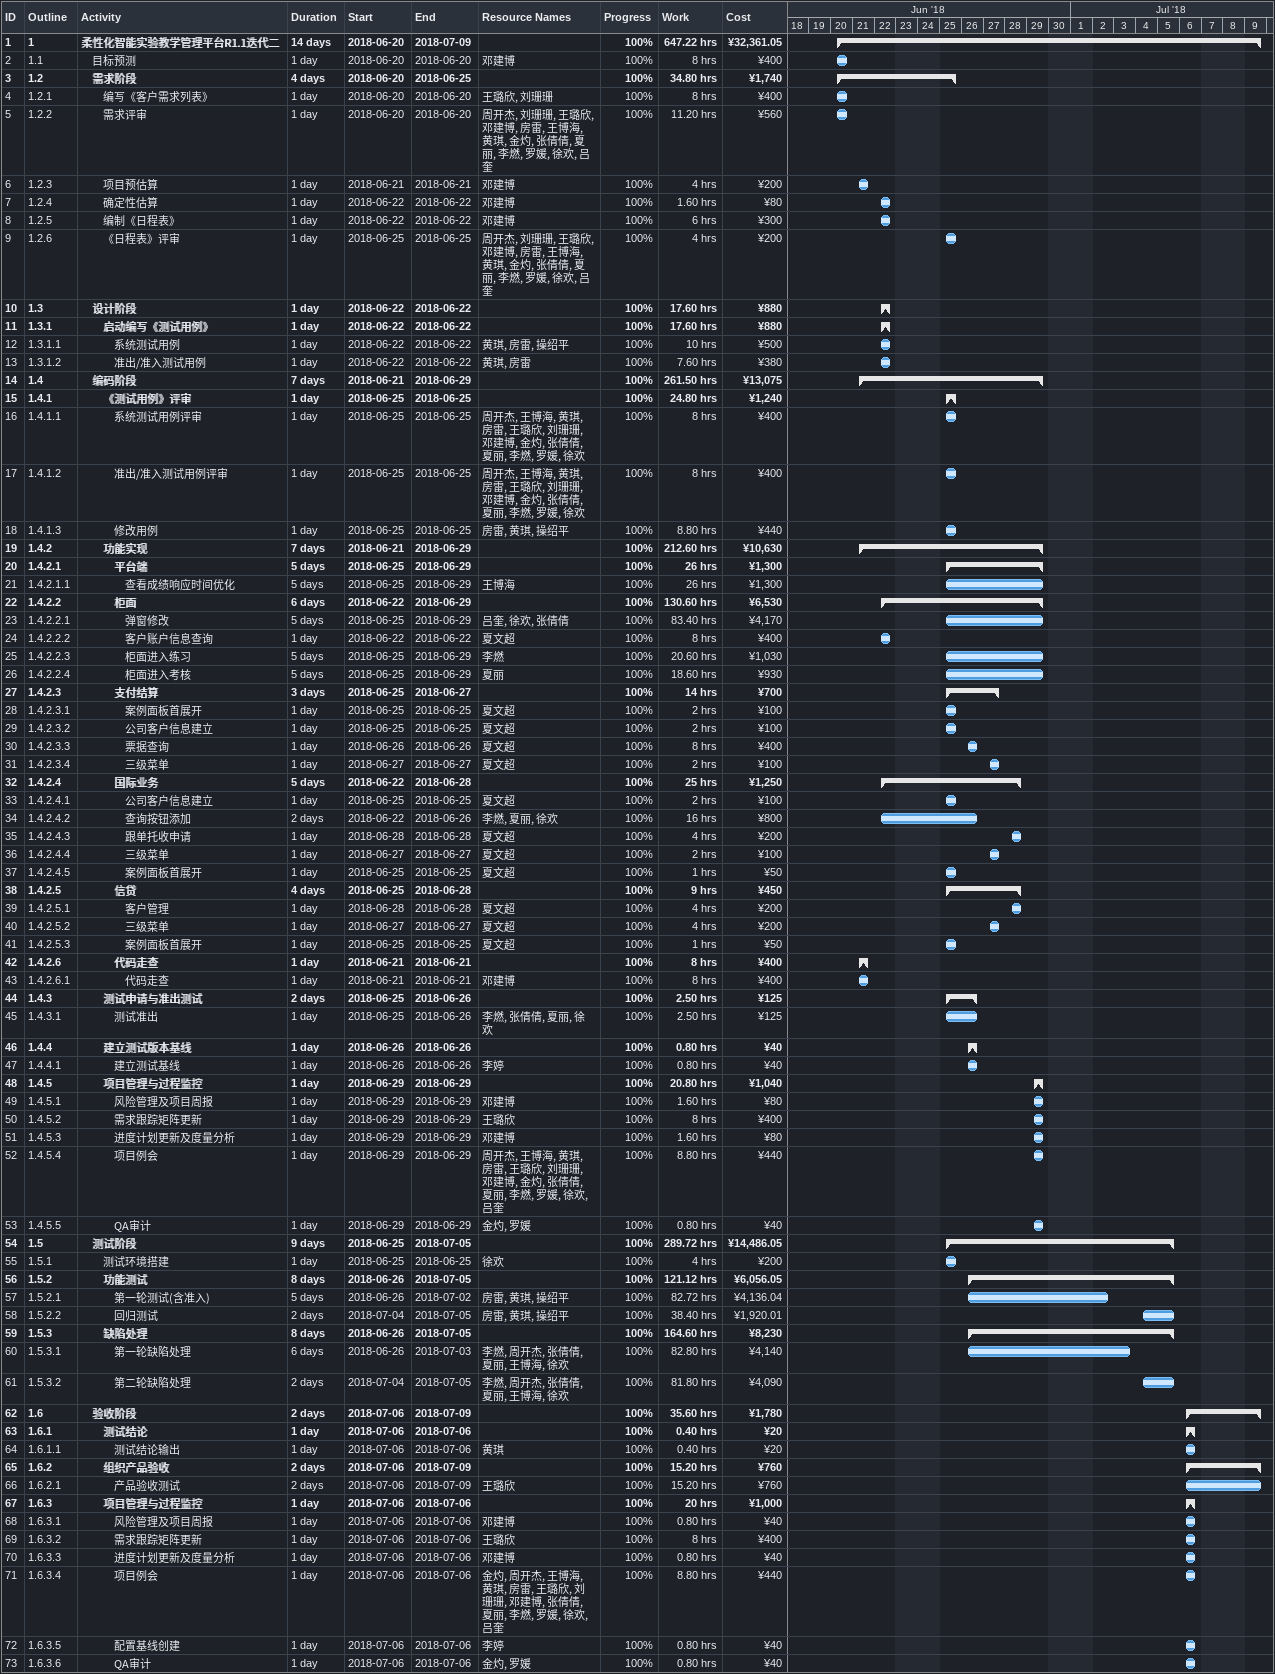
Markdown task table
| ID | WBS | Task | Duration | Start | Finish | Resources | % complete | Work (h) | Cost (¥) |
|---|---|---|---|---|---|---|---|---|---|
| 1 | 1 | **柔性化智能实验教学管理平台R1.1迭代二** | 14d | 2018-06-20 | 2018-07-09 |  | 100 | 647.22 | 32361.05 |
| 2 | 1.1 | 目标预测 | 1d | 2018-06-20 | 2018-06-20 | 邓建博 | 100 | 8 | 400 |
| 3 | 1.2 | **需求阶段** | 4d | 2018-06-20 | 2018-06-25 |  | 100 | 34.80 | 1740 |
| 4 | 1.2.1 | 编写《客户需求列表》 | 1d | 2018-06-20 | 2018-06-20 | 王璐欣, 刘珊珊 | 100 | 8 | 400 |
| 5 | 1.2.2 | 需求评审 | 1d | 2018-06-20 | 2018-06-20 | 周开杰, 刘珊珊, 王璐欣, 邓建博, 房雷, 王博海, 黄琪, 金灼, 张倩倩, 夏丽, 李燃, 罗媛, 徐欢, 吕奎 | 100 | 11.20 | 560 |
| 6 | 1.2.3 | 项目预估算 | 1d | 2018-06-21 | 2018-06-21 | 邓建博 | 100 | 4 | 200 |
| 7 | 1.2.4 | 确定性估算 | 1d | 2018-06-22 | 2018-06-22 | 邓建博 | 100 | 1.60 | 80 |
| 8 | 1.2.5 | 编制《日程表》 | 1d | 2018-06-22 | 2018-06-22 | 邓建博 | 100 | 6 | 300 |
| 9 | 1.2.6 | 《日程表》评审 | 1d | 2018-06-25 | 2018-06-25 | 周开杰, 刘珊珊, 王璐欣, 邓建博, 房雷, 王博海, 黄琪, 金灼, 张倩倩, 夏丽, 李燃, 罗媛, 徐欢, 吕奎 | 100 | 4 | 200 |
| 10 | 1.3 | **设计阶段** | 1d | 2018-06-22 | 2018-06-22 |  | 100 | 17.60 | 880 |
| 11 | 1.3.1 | **启动编写《测试用例》** | 1d | 2018-06-22 | 2018-06-22 |  | 100 | 17.60 | 880 |
| 12 | 1.3.1.1 | 系统测试用例 | 1d | 2018-06-22 | 2018-06-22 | 黄琪, 房雷, 操绍平 | 100 | 10 | 500 |
| 13 | 1.3.1.2 | 准出/准入测试用例 | 1d | 2018-06-22 | 2018-06-22 | 黄琪, 房雷 | 100 | 7.60 | 380 |
| 14 | 1.4 | **编码阶段** | 7d | 2018-06-21 | 2018-06-29 |  | 100 | 261.50 | 13075 |
| 15 | 1.4.1 | **《测试用例》评审** | 1d | 2018-06-25 | 2018-06-25 |  | 100 | 24.80 | 1240 |
| 16 | 1.4.1.1 | 系统测试用例评审 | 1d | 2018-06-25 | 2018-06-25 | 周开杰, 王博海, 黄琪, 房雷, 王璐欣, 刘珊珊, 邓建博, 金灼, 张倩倩, 夏丽, 李燃, 罗媛, 徐欢 | 100 | 8 | 400 |
| 17 | 1.4.1.2 | 准出/准入测试用例评审 | 1d | 2018-06-25 | 2018-06-25 | 周开杰, 王博海, 黄琪, 房雷, 王璐欣, 刘珊珊, 邓建博, 金灼, 张倩倩, 夏丽, 李燃, 罗媛, 徐欢 | 100 | 8 | 400 |
| 18 | 1.4.1.3 | 修改用例 | 1d | 2018-06-25 | 2018-06-25 | 房雷, 黄琪, 操绍平 | 100 | 8.80 | 440 |
| 19 | 1.4.2 | **功能实现** | 7d | 2018-06-21 | 2018-06-29 |  | 100 | 212.60 | 10630 |
| 20 | 1.4.2.1 | **平台端** | 5d | 2018-06-25 | 2018-06-29 |  | 100 | 26 | 1300 |
| 21 | 1.4.2.1.1 | 查看成绩响应时间优化 | 5d | 2018-06-25 | 2018-06-29 | 王博海 | 100 | 26 | 1300 |
| 22 | 1.4.2.2 | **柜面** | 6d | 2018-06-22 | 2018-06-29 |  | 100 | 130.60 | 6530 |
| 23 | 1.4.2.2.1 | 弹窗修改 | 5d | 2018-06-25 | 2018-06-29 | 吕奎, 徐欢, 张倩倩 | 100 | 83.40 | 4170 |
| 24 | 1.4.2.2.2 | 客户账户信息查询 | 1d | 2018-06-22 | 2018-06-22 | 夏文超 | 100 | 8 | 400 |
| 25 | 1.4.2.2.3 | 柜面进入练习 | 5d | 2018-06-25 | 2018-06-29 | 李燃 | 100 | 20.60 | 1030 |
| 26 | 1.4.2.2.4 | 柜面进入考核 | 5d | 2018-06-25 | 2018-06-29 | 夏丽 | 100 | 18.60 | 930 |
| 27 | 1.4.2.3 | **支付结算** | 3d | 2018-06-25 | 2018-06-27 |  | 100 | 14 | 700 |
| 28 | 1.4.2.3.1 | 案例面板首展开 | 1d | 2018-06-25 | 2018-06-25 | 夏文超 | 100 | 2 | 100 |
| 29 | 1.4.2.3.2 | 公司客户信息建立 | 1d | 2018-06-25 | 2018-06-25 | 夏文超 | 100 | 2 | 100 |
| 30 | 1.4.2.3.3 | 票据查询 | 1d | 2018-06-26 | 2018-06-26 | 夏文超 | 100 | 8 | 400 |
| 31 | 1.4.2.3.4 | 三级菜单 | 1d | 2018-06-27 | 2018-06-27 | 夏文超 | 100 | 2 | 100 |
| 32 | 1.4.2.4 | **国际业务** | 5d | 2018-06-22 | 2018-06-28 |  | 100 | 25 | 1250 |
| 33 | 1.4.2.4.1 | 公司客户信息建立 | 1d | 2018-06-25 | 2018-06-25 | 夏文超 | 100 | 2 | 100 |
| 34 | 1.4.2.4.2 | 查询按钮添加 | 2d | 2018-06-22 | 2018-06-26 | 李燃, 夏丽, 徐欢 | 100 | 16 | 800 |
| 35 | 1.4.2.4.3 | 跟单托收申请 | 1d | 2018-06-28 | 2018-06-28 | 夏文超 | 100 | 4 | 200 |
| 36 | 1.4.2.4.4 | 三级菜单 | 1d | 2018-06-27 | 2018-06-27 | 夏文超 | 100 | 2 | 100 |
| 37 | 1.4.2.4.5 | 案例面板首展开 | 1d | 2018-06-25 | 2018-06-25 | 夏文超 | 100 | 1 | 50 |
| 38 | 1.4.2.5 | **信贷** | 4d | 2018-06-25 | 2018-06-28 |  | 100 | 9 | 450 |
| 39 | 1.4.2.5.1 | 客户管理 | 1d | 2018-06-28 | 2018-06-28 | 夏文超 | 100 | 4 | 200 |
| 40 | 1.4.2.5.2 | 三级菜单 | 1d | 2018-06-27 | 2018-06-27 | 夏文超 | 100 | 4 | 200 |
| 41 | 1.4.2.5.3 | 案例面板首展开 | 1d | 2018-06-25 | 2018-06-25 | 夏文超 | 100 | 1 | 50 |
| 42 | 1.4.2.6 | **代码走查** | 1d | 2018-06-21 | 2018-06-21 |  | 100 | 8 | 400 |
| 43 | 1.4.2.6.1 | 代码走查 | 1d | 2018-06-21 | 2018-06-21 | 邓建博 | 100 | 8 | 400 |
| 44 | 1.4.3 | **测试申请与准出测试** | 2d | 2018-06-25 | 2018-06-26 |  | 100 | 2.50 | 125 |
| 45 | 1.4.3.1 | 测试准出 | 1d | 2018-06-25 | 2018-06-26 | 李燃, 张倩倩, 夏丽, 徐欢 | 100 | 2.50 | 125 |
| 46 | 1.4.4 | **建立测试版本基线** | 1d | 2018-06-26 | 2018-06-26 |  | 100 | 0.80 | 40 |
| 47 | 1.4.4.1 | 建立测试基线 | 1d | 2018-06-26 | 2018-06-26 | 李婷 | 100 | 0.80 | 40 |
| 48 | 1.4.5 | **项目管理与过程监控** | 1d | 2018-06-29 | 2018-06-29 |  | 100 | 20.80 | 1040 |
| 49 | 1.4.5.1 | 风险管理及项目周报 | 1d | 2018-06-29 | 2018-06-29 | 邓建博 | 100 | 1.60 | 80 |
| 50 | 1.4.5.2 | 需求跟踪矩阵更新 | 1d | 2018-06-29 | 2018-06-29 | 王璐欣 | 100 | 8 | 400 |
| 51 | 1.4.5.3 | 进度计划更新及度量分析 | 1d | 2018-06-29 | 2018-06-29 | 邓建博 | 100 | 1.60 | 80 |
| 52 | 1.4.5.4 | 项目例会 | 1d | 2018-06-29 | 2018-06-29 | 周开杰, 王博海, 黄琪, 房雷, 王璐欣, 刘珊珊, 邓建博, 金灼, 张倩倩, 夏丽, 李燃, 罗媛, 徐欢, 吕奎 | 100 | 8.80 | 440 |
| 53 | 1.4.5.5 | QA审计 | 1d | 2018-06-29 | 2018-06-29 | 金灼, 罗媛 | 100 | 0.80 | 40 |
| 54 | 1.5 | **测试阶段** | 9d | 2018-06-25 | 2018-07-05 |  | 100 | 289.72 | 14486.05 |
| 55 | 1.5.1 | 测试环境搭建 | 1d | 2018-06-25 | 2018-06-25 | 徐欢 | 100 | 4 | 200 |
| 56 | 1.5.2 | **功能测试** | 8d | 2018-06-26 | 2018-07-05 |  | 100 | 121.12 | 6056.05 |
| 57 | 1.5.2.1 | 第一轮测试(含准入) | 5d | 2018-06-26 | 2018-07-02 | 房雷, 黄琪, 操绍平 | 100 | 82.72 | 4136.04 |
| 58 | 1.5.2.2 | 回归测试 | 2d | 2018-07-04 | 2018-07-05 | 房雷, 黄琪, 操绍平 | 100 | 38.40 | 1920.01 |
| 59 | 1.5.3 | **缺陷处理** | 8d | 2018-06-26 | 2018-07-05 |  | 100 | 164.60 | 8230 |
| 60 | 1.5.3.1 | 第一轮缺陷处理 | 6d | 2018-06-26 | 2018-07-03 | 李燃, 周开杰, 张倩倩, 夏丽, 王博海, 徐欢 | 100 | 82.80 | 4140 |
| 61 | 1.5.3.2 | 第二轮缺陷处理 | 2d | 2018-07-04 | 2018-07-05 | 李燃, 周开杰, 张倩倩, 夏丽, 王博海, 徐欢 | 100 | 81.80 | 4090 |
| 62 | 1.6 | **验收阶段** | 2d | 2018-07-06 | 2018-07-09 |  | 100 | 35.60 | 1780 |
| 63 | 1.6.1 | **测试结论** | 1d | 2018-07-06 | 2018-07-06 |  | 100 | 0.40 | 20 |
| 64 | 1.6.1.1 | 测试结论输出 | 1d | 2018-07-06 | 2018-07-06 | 黄琪 | 100 | 0.40 | 20 |
| 65 | 1.6.2 | **组织产品验收** | 2d | 2018-07-06 | 2018-07-09 |  | 100 | 15.20 | 760 |
| 66 | 1.6.2.1 | 产品验收测试 | 2d | 2018-07-06 | 2018-07-09 | 王璐欣 | 100 | 15.20 | 760 |
| 67 | 1.6.3 | **项目管理与过程监控** | 1d | 2018-07-06 | 2018-07-06 |  | 100 | 20 | 1000 |
| 68 | 1.6.3.1 | 风险管理及项目周报 | 1d | 2018-07-06 | 2018-07-06 | 邓建博 | 100 | 0.80 | 40 |
| 69 | 1.6.3.2 | 需求跟踪矩阵更新 | 1d | 2018-07-06 | 2018-07-06 | 王璐欣 | 100 | 8 | 400 |
| 70 | 1.6.3.3 | 进度计划更新及度量分析 | 1d | 2018-07-06 | 2018-07-06 | 邓建博 | 100 | 0.80 | 40 |
| 71 | 1.6.3.4 | 项目例会 | 1d | 2018-07-06 | 2018-07-06 | 金灼, 周开杰, 王博海, 黄琪, 房雷, 王璐欣, 刘珊珊, 邓建博, 张倩倩, 夏丽, 李燃, 罗媛, 徐欢, 吕奎 | 100 | 8.80 | 440 |
| 72 | 1.6.3.5 | 配置基线创建 | 1d | 2018-07-06 | 2018-07-06 | 李婷 | 100 | 0.80 | 40 |
| 73 | 1.6.3.6 | QA审计 | 1d | 2018-07-06 | 2018-07-06 | 金灼, 罗媛 | 100 | 0.80 | 40 |
